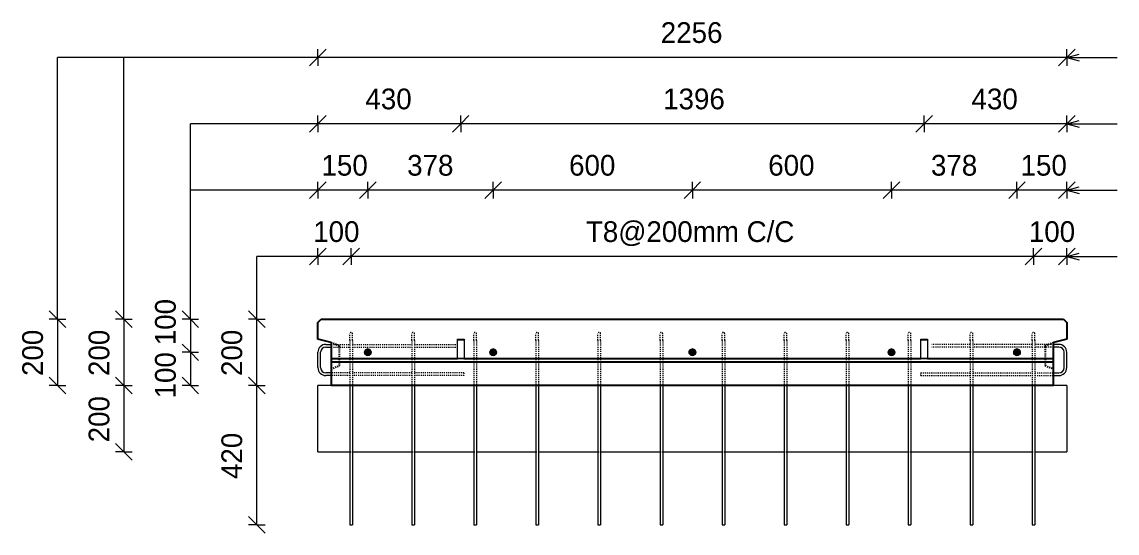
# Model space of a CAD drawing. Header units: millimetres. Extents: x 11769 to 26725, y -2451 to 18539.
# Drawn here: x 15929 to 19228, y 12469 to 14010 of the extents above; entities that cross this region are included whole.
import ezdxf

# ---------------------------------------------------------------- set-up
doc = ezdxf.new("R2010")
doc.units = ezdxf.units.MM
doc.linetypes.add('Dash', pattern=[6.36, 3.18, -3.18])
for name, color, linetype, lineweight in [('A-ANNO-DIMS', 211, 'Continuous', 9), ('A-ANNO-DIMS-25', 211, 'Continuous', 9), ('A-DETL-MBND', 5, 'Continuous', 18), ('A-GENM', 13, 'Continuous', 18), ('A-WALL', 113, 'Continuous', 25), ('A-WALL-HDLN', 110, 'Dash', 25), ('G-ANNO-TEXT', 231, 'Continuous', 9), ('S-BEAM', 12, 'Continuous', 18), ('S-BEAM-HDLN', 1, 'Dash', 18), ('S-RBAR', 171, 'Continuous', 18)]:
    doc.layers.add(name, color=color, linetype=linetype, lineweight=lineweight)
doc.styles.add('Nirmala UI Semilight', font='NirmalaS.ttf', dxfattribs={"height": 62.5})
doc.dimstyles.new('Arrow_Filled_-_2_5_NI_UI', dxfattribs={"dimscale": 304.8, "dimtxt": 65.460247, "dimasz": 0.164042, "dimexe": 0.082021, "dimexo": 0.0625, "dimgap": 0.082021, "dimtad": 1, "dimdec": 4, "dimzin": 0, "dimdsep": 46, "dimtxsty": 'Nirmala UI Semilight', "dimblk1": 'OBLIQUE', "dimblk2": 'OBLIQUE', "dimsah": 1, "dimcen": 0.09, "dimazin": 0, "dimtfac": 1, "dimtdec": 4, "dimtix": 1, "dimtmove": 0, "dimatfit": 3, "dimfxl": 0.082021, "dimfxlon": 1, "dimtvp": 1, "dimtolj": 1, "dimtzin": 0, "dimarcsym": 2})
doc.dimstyles.new('Arrow_Filled_-_2_5_NI_UI_1', dxfattribs={"dimscale": 304.8, "dimtxt": 65.460247, "dimasz": 0.164042, "dimexe": 0.082021, "dimexo": 0.0625, "dimgap": 0.082021, "dimtad": 1, "dimdec": 4, "dimzin": 0, "dimdsep": 46, "dimtxsty": 'Nirmala UI Semilight', "dimblk1": 'OBLIQUE', "dimblk2": 'OBLIQUE', "dimsah": 1, "dimcen": 0.09, "dimazin": 0, "dimtfac": 1, "dimtdec": 4, "dimtix": 1, "dimtmove": 2, "dimatfit": 3, "dimfxl": 0.082021, "dimfxlon": 1, "dimtvp": 1, "dimtolj": 1, "dimtzin": 0, "dimarcsym": 2})

# ---------------------------------------------------------------- blocks, each defined once
blk = doc.blocks.new('RR spread anchor face based - RR-SA-10_0-300-1726847-Elevation Top Copy 1')
at = {"layer": 'A-GENM'}
for p, q in [((14154.6, 13051.3), (14154.6, 13053.8)), ((14154.6, 13053.8), (14174.6, 13053.8)), ((14154.6, 12996.3), (14154.6, 13051.3)), ((14154.6, 13051.3), (14174.6, 13051.3)), ((14174.6, 13053.8), (14174.6, 13051.3)), ((14174.6, 13051.3), (14174.6, 12996.3)), ((14154.6, 12993.8), (14154.6, 12996.3)), ((14154.6, 12996.3), (14174.6, 12996.3)), ((14174.6, 12993.8), (14154.6, 12993.8)), ((14174.6, 12996.3), (14174.6, 12993.8))]:
    blk.add_line(p, q, dxfattribs=at)
blk = doc.blocks.new('M_Rectangular Corbel - M_Rectangular Corbel-2189266-Elevation Top Copy 1')
at = {"layer": 'S-BEAM'}
for p, q in [((12338.6, 12713.8), (12338.6, 12913.8)), ((12378.6, 12913.8), (12338.6, 12913.8)), ((14594.6, 12913.8), (14554.6, 12913.8)), ((14594.6, 12913.8), (14594.6, 12713.8)), ((12338.6, 12713.8), (12434.6, 12713.8)), ((12442.6, 12713.8), (12621.5, 12713.8)), ((12629.5, 12713.8), (12808.4, 12713.8)), ((12816.4, 12713.8), (12995.3, 12713.8)), ((13003.3, 12713.8), (13182.2, 12713.8)), ((13190.2, 12713.8), (13369.1, 12713.8)), ((13377.1, 12713.8), (13556, 12713.8)), ((13564, 12713.8), (13742.9, 12713.8)), ((13750.9, 12713.8), (13929.8, 12713.8)), ((13937.8, 12713.8), (14116.7, 12713.8)), ((14124.7, 12713.8), (14303.7, 12713.8)), ((14311.7, 12713.8), (14490.6, 12713.8)), ((14498.6, 12713.8), (14594.6, 12713.8))]:
    blk.add_line(p, q, dxfattribs=at)
at = {"layer": 'S-BEAM-HDLN'}
for p, q in [((12434.6, 12713.8), (12442.5, 12713.8)), ((12621.5, 12713.8), (12629.4, 12713.8)), ((12808.4, 12713.8), (12816.3, 12713.8)), ((12995.3, 12713.8), (13003.2, 12713.8)), ((13182.3, 12713.8), (13190.2, 12713.8)), ((13369.2, 12713.8), (13377.1, 12713.8)), ((13556.1, 12713.8), (13564, 12713.8)), ((13743, 12713.8), (13750.9, 12713.8)), ((13929.9, 12713.8), (13937.8, 12713.8)), ((14116.8, 12713.8), (14124.7, 12713.8)), ((14303.7, 12713.8), (14311.6, 12713.8)), ((14490.6, 12713.8), (14498.5, 12713.8))]:
    blk.add_line(p, q, dxfattribs=at)
blk = doc.blocks.new('DIMBLOCK14-Elevation Top Copy 1')
at = {"layer": 'A-ANNO-DIMS-25'}
for p, q in [((18976.6, 13302.4), (18951.6, 13277.4)), ((18976.6, 13302.4), (19001.6, 13327.4)), ((18976.6, 13302.4), (18976.6, 13327.4)), ((19076.6, 13302.4), (18976.6, 13302.4)), ((18976.6, 13302.4), (18976.6, 13277.4)), ((19076.6, 13302.4), (19051.6, 13277.4)), ((19076.6, 13302.4), (19101.6, 13327.4)), ((19076.6, 13302.4), (19076.6, 13327.4)), ((19076.6, 13302.4), (19076.6, 13277.4))]:
    blk.add_line(p, q, dxfattribs=at)
at = {"layer": 'A-ANNO-DIMS-25', "color": 0, "insert": (18962.3, 13408.9), "char_height": 62.5, "width": 154.248, "attachment_point": 1, "line_spacing_factor": 1.142579, "style": 'Nirmala UI Semilight'}
blk.add_mtext('100', dxfattribs=at)
blk = doc.blocks.new('_Oblique')
at = {"color": 0, "linetype": 'ByBlock', "lineweight": -2}
blk.add_line((-0.5, -0.5), (0.5, 0.5), dxfattribs=at)
blk = doc.blocks.new('DIMBLOCK15-Elevation Top Copy 1')
at = {"layer": 'A-ANNO-DIMS-25'}
for p, q in [((16920.6, 13302.4), (16895.6, 13277.4)), ((16920.6, 13302.4), (16945.6, 13327.4)), ((16920.6, 13302.4), (16920.6, 13327.4)), ((18976.6, 13302.4), (16920.6, 13302.4)), ((16920.6, 13302.4), (16920.6, 13277.4)), ((18976.6, 13302.4), (18951.6, 13277.4)), ((18976.6, 13302.4), (19001.6, 13327.4)), ((18976.6, 13302.4), (18976.6, 13327.4)), ((18976.6, 13302.4), (18976.6, 13277.4))]:
    blk.add_line(p, q, dxfattribs=at)
at = {"layer": 'A-ANNO-DIMS-25', "color": 0, "insert": (17627.8, 13408.9), "char_height": 62.5, "width": 769.812, "attachment_point": 1, "line_spacing_factor": 1.142579, "style": 'Nirmala UI Semilight'}
blk.add_mtext('T8@200mm C/C', dxfattribs=at)
blk = doc.blocks.new('DIMBLOCK16-Elevation Top Copy 1')
at = {"layer": 'A-ANNO-DIMS-25'}
for p, q in [((16820.6, 13302.4), (16795.6, 13277.4)), ((16820.6, 13302.4), (16845.6, 13327.4)), ((16820.6, 13302.4), (16820.6, 13327.4)), ((16920.6, 13302.4), (16820.6, 13302.4)), ((16820.6, 13302.4), (16820.6, 13277.4)), ((16920.6, 13302.4), (16895.6, 13277.4)), ((16920.6, 13302.4), (16945.6, 13327.4)), ((16920.6, 13302.4), (16920.6, 13327.4)), ((16920.6, 13302.4), (16920.6, 13277.4))]:
    blk.add_line(p, q, dxfattribs=at)
at = {"layer": 'A-ANNO-DIMS-25', "color": 0, "insert": (16806.3, 13408.9), "char_height": 62.5, "width": 154.248, "attachment_point": 1, "line_spacing_factor": 1.142579, "style": 'Nirmala UI Semilight'}
blk.add_mtext('100', dxfattribs=at)
blk = doc.blocks.new('DIMBLOCK17-Elevation Top Copy 1')
at = {"layer": 'A-ANNO-DIMS-25'}
for p, q in [((18926.6, 13502.4), (18901.6, 13477.4)), ((18926.6, 13502.4), (18951.6, 13527.4)), ((18926.6, 13502.4), (18926.6, 13527.4)), ((19076.6, 13502.4), (18926.6, 13502.4)), ((18926.6, 13502.4), (18926.6, 13477.4)), ((19076.6, 13502.4), (19051.6, 13477.4)), ((19076.6, 13502.4), (19101.6, 13527.4)), ((19076.6, 13502.4), (19076.6, 13527.4)), ((19076.6, 13502.4), (19076.6, 13477.4))]:
    blk.add_line(p, q, dxfattribs=at)
at = {"layer": 'A-ANNO-DIMS-25', "color": 0, "insert": (18937.3, 13608.9), "char_height": 62.5, "width": 154.248, "attachment_point": 1, "line_spacing_factor": 1.142579, "style": 'Nirmala UI Semilight'}
blk.add_mtext('150', dxfattribs=at)
blk = doc.blocks.new('DIMBLOCK18-Elevation Top Copy 1')
at = {"layer": 'A-ANNO-DIMS-25'}
for p, q in [((18548.6, 13502.4), (18523.6, 13477.4)), ((18548.6, 13502.4), (18573.6, 13527.4)), ((18548.6, 13502.4), (18548.6, 13527.4)), ((18926.6, 13502.4), (18548.6, 13502.4)), ((18548.6, 13502.4), (18548.6, 13477.4)), ((18926.6, 13502.4), (18901.6, 13477.4)), ((18926.6, 13502.4), (18951.6, 13527.4)), ((18926.6, 13502.4), (18926.6, 13527.4)), ((18926.6, 13502.4), (18926.6, 13477.4))]:
    blk.add_line(p, q, dxfattribs=at)
at = {"layer": 'A-ANNO-DIMS-25', "color": 0, "insert": (18667.4, 13608.9), "char_height": 62.5, "width": 168.53, "attachment_point": 1, "line_spacing_factor": 1.142579, "style": 'Nirmala UI Semilight'}
blk.add_mtext('378', dxfattribs=at)
blk = doc.blocks.new('DIMBLOCK19-Elevation Top Copy 1')
at = {"layer": 'A-ANNO-DIMS-25'}
for p, q in [((17948.6, 13502.4), (17923.6, 13477.4)), ((17948.6, 13502.4), (17973.6, 13527.4)), ((17948.6, 13502.4), (17948.6, 13527.4)), ((18548.6, 13502.4), (17948.6, 13502.4)), ((17948.6, 13502.4), (17948.6, 13477.4)), ((18548.6, 13502.4), (18523.6, 13477.4)), ((18548.6, 13502.4), (18573.6, 13527.4)), ((18548.6, 13502.4), (18548.6, 13527.4)), ((18548.6, 13502.4), (18548.6, 13477.4))]:
    blk.add_line(p, q, dxfattribs=at)
at = {"layer": 'A-ANNO-DIMS-25', "color": 0, "insert": (18177.2, 13608.9), "char_height": 62.5, "width": 171.387, "attachment_point": 1, "line_spacing_factor": 1.142579, "style": 'Nirmala UI Semilight'}
blk.add_mtext('600', dxfattribs=at)
blk = doc.blocks.new('DIMBLOCK20-Elevation Top Copy 1')
at = {"layer": 'A-ANNO-DIMS-25'}
for p, q in [((17348.6, 13502.4), (17323.6, 13477.4)), ((17348.6, 13502.4), (17373.6, 13527.4)), ((17348.6, 13502.4), (17348.6, 13527.4)), ((17948.6, 13502.4), (17348.6, 13502.4)), ((17348.6, 13502.4), (17348.6, 13477.4)), ((17948.6, 13502.4), (17923.6, 13477.4)), ((17948.6, 13502.4), (17973.6, 13527.4)), ((17948.6, 13502.4), (17948.6, 13527.4)), ((17948.6, 13502.4), (17948.6, 13477.4))]:
    blk.add_line(p, q, dxfattribs=at)
at = {"layer": 'A-ANNO-DIMS-25', "color": 0, "insert": (17577.2, 13608.9), "char_height": 62.5, "width": 171.387, "attachment_point": 1, "line_spacing_factor": 1.142579, "style": 'Nirmala UI Semilight'}
blk.add_mtext('600', dxfattribs=at)
blk = doc.blocks.new('DIMBLOCK21-Elevation Top Copy 1')
at = {"layer": 'A-ANNO-DIMS-25'}
for p, q in [((16970.6, 13502.4), (16945.6, 13477.4)), ((16970.6, 13502.4), (16995.6, 13527.4)), ((16970.6, 13502.4), (16970.6, 13527.4)), ((17348.6, 13502.4), (16970.6, 13502.4)), ((16970.6, 13502.4), (16970.6, 13477.4)), ((17348.6, 13502.4), (17323.6, 13477.4)), ((17348.6, 13502.4), (17373.6, 13527.4)), ((17348.6, 13502.4), (17348.6, 13527.4)), ((17348.6, 13502.4), (17348.6, 13477.4))]:
    blk.add_line(p, q, dxfattribs=at)
at = {"layer": 'A-ANNO-DIMS-25', "color": 0, "insert": (17089.4, 13608.9), "char_height": 62.5, "width": 168.53, "attachment_point": 1, "line_spacing_factor": 1.142579, "style": 'Nirmala UI Semilight'}
blk.add_mtext('378', dxfattribs=at)
blk = doc.blocks.new('DIMBLOCK22-Elevation Top Copy 1')
at = {"layer": 'A-ANNO-DIMS-25'}
for p, q in [((16820.6, 13502.4), (16795.6, 13477.4)), ((16820.6, 13502.4), (16845.6, 13527.4)), ((16820.6, 13502.4), (16820.6, 13527.4)), ((16970.6, 13502.4), (16820.6, 13502.4)), ((16820.6, 13502.4), (16820.6, 13477.4)), ((16970.6, 13502.4), (16945.6, 13477.4)), ((16970.6, 13502.4), (16995.6, 13527.4)), ((16970.6, 13502.4), (16970.6, 13527.4)), ((16970.6, 13502.4), (16970.6, 13477.4))]:
    blk.add_line(p, q, dxfattribs=at)
at = {"layer": 'A-ANNO-DIMS-25', "color": 0, "insert": (16831.3, 13608.9), "char_height": 62.5, "width": 154.248, "attachment_point": 1, "line_spacing_factor": 1.142579, "style": 'Nirmala UI Semilight'}
blk.add_mtext('150', dxfattribs=at)
blk = doc.blocks.new('DIMBLOCK23-Elevation Top Copy 1')
at = {"layer": 'A-ANNO-DIMS-25'}
for p, q in [((18646.6, 13702.4), (18671.6, 13727.4)), ((18646.6, 13702.4), (18646.6, 13727.4)), ((19076.6, 13702.4), (19101.6, 13727.4)), ((19076.6, 13702.4), (19076.6, 13727.4)), ((18646.6, 13702.4), (18621.6, 13677.4)), ((19076.6, 13702.4), (18646.6, 13702.4)), ((18646.6, 13702.4), (18646.6, 13677.4)), ((19076.6, 13702.4), (19051.6, 13677.4)), ((19076.6, 13702.4), (19076.6, 13677.4))]:
    blk.add_line(p, q, dxfattribs=at)
at = {"layer": 'A-ANNO-DIMS-25', "color": 0, "insert": (18789.6, 13808.9), "char_height": 62.5, "width": 172.815, "attachment_point": 1, "line_spacing_factor": 1.142579, "style": 'Nirmala UI Semilight'}
blk.add_mtext('430', dxfattribs=at)
blk = doc.blocks.new('DIMBLOCK24-Elevation Top Copy 1')
at = {"layer": 'A-ANNO-DIMS-25'}
for p, q in [((17250.6, 13702.4), (17275.6, 13727.4)), ((17250.6, 13702.4), (17250.6, 13727.4)), ((18646.6, 13702.4), (18671.6, 13727.4)), ((18646.6, 13702.4), (18646.6, 13727.4)), ((17250.6, 13702.4), (17225.6, 13677.4)), ((18646.6, 13702.4), (17250.6, 13702.4)), ((17250.6, 13702.4), (17250.6, 13677.4)), ((18646.6, 13702.4), (18621.6, 13677.4)), ((18646.6, 13702.4), (18646.6, 13677.4))]:
    blk.add_line(p, q, dxfattribs=at)
at = {"layer": 'A-ANNO-DIMS-25', "color": 0, "insert": (17860.5, 13808.9), "char_height": 62.5, "width": 211.377, "attachment_point": 1, "line_spacing_factor": 1.142579, "style": 'Nirmala UI Semilight'}
blk.add_mtext('1396', dxfattribs=at)
blk = doc.blocks.new('DIMBLOCK25-Elevation Top Copy 1')
at = {"layer": 'A-ANNO-DIMS-25'}
for p, q in [((16820.6, 13702.4), (16845.6, 13727.4)), ((16820.6, 13702.4), (16820.6, 13727.4)), ((17250.6, 13702.4), (17275.6, 13727.4)), ((17250.6, 13702.4), (17250.6, 13727.4)), ((16820.6, 13702.4), (16795.6, 13677.4)), ((17250.6, 13702.4), (16820.6, 13702.4)), ((16820.6, 13702.4), (16820.6, 13677.4)), ((17250.6, 13702.4), (17225.6, 13677.4)), ((17250.6, 13702.4), (17250.6, 13677.4))]:
    blk.add_line(p, q, dxfattribs=at)
at = {"layer": 'A-ANNO-DIMS-25', "color": 0, "insert": (16963.6, 13808.9), "char_height": 62.5, "width": 172.815, "attachment_point": 1, "line_spacing_factor": 1.142579, "style": 'Nirmala UI Semilight'}
blk.add_mtext('430', dxfattribs=at)
blk = doc.blocks.new('DIMBLOCK26-Elevation Top Copy 1')
at = {"layer": 'A-ANNO-DIMS-25'}
for p, q in [((16820.6, 13902.4), (16845.6, 13927.4)), ((16820.6, 13902.4), (16820.6, 13927.4)), ((19076.6, 13902.4), (19101.6, 13927.4)), ((19076.6, 13902.4), (19076.6, 13927.4)), ((16820.6, 13902.4), (16795.6, 13877.4)), ((19076.6, 13902.4), (16820.6, 13902.4)), ((16820.6, 13902.4), (16820.6, 13877.4)), ((19076.6, 13902.4), (19051.6, 13877.4)), ((19076.6, 13902.4), (19076.6, 13877.4))]:
    blk.add_line(p, q, dxfattribs=at)
at = {"layer": 'A-ANNO-DIMS-25', "color": 0, "insert": (17853.4, 14008.9), "char_height": 62.5, "width": 228.516, "attachment_point": 1, "line_spacing_factor": 1.142579, "style": 'Nirmala UI Semilight'}
blk.add_mtext('2256', dxfattribs=at)
blk = doc.blocks.new('DIMBLOCK27-Elevation Top Copy 1')
at = {"layer": 'A-ANNO-DIMS-25'}
for p, q in [((16636.2, 12913.8), (16611.2, 12938.8)), ((16636.2, 12913.8), (16611.2, 12913.8)), ((16636.2, 12493.8), (16636.2, 12913.8)), ((16636.2, 12913.8), (16661.2, 12888.8)), ((16636.2, 12913.8), (16661.2, 12913.8)), ((16636.2, 12493.8), (16611.2, 12518.8)), ((16636.2, 12493.8), (16611.2, 12493.8)), ((16636.2, 12493.8), (16661.2, 12468.8)), ((16636.2, 12493.8), (16661.2, 12493.8))]:
    blk.add_line(p, q, dxfattribs=at)
at = {"layer": 'A-ANNO-DIMS-25', "color": 0, "insert": (16529.7, 12631.8), "char_height": 62.5, "width": 172.815, "attachment_point": 1, "rotation": 90, "line_spacing_factor": 1.142579, "style": 'Nirmala UI Semilight'}
blk.add_mtext('420', dxfattribs=at)
blk = doc.blocks.new('DIMBLOCK28-Elevation Top Copy 1')
at = {"layer": 'A-ANNO-DIMS-25'}
for p, q in [((16636.2, 13113.8), (16611.2, 13138.8)), ((16636.2, 13113.8), (16611.2, 13113.8)), ((16636.2, 12913.8), (16636.2, 13113.8)), ((16636.2, 13113.8), (16661.2, 13088.8)), ((16636.2, 13113.8), (16661.2, 13113.8)), ((16636.2, 12913.8), (16611.2, 12938.8)), ((16636.2, 12913.8), (16611.2, 12913.8)), ((16636.2, 12913.8), (16661.2, 12888.8)), ((16636.2, 12913.8), (16661.2, 12913.8))]:
    blk.add_line(p, q, dxfattribs=at)
at = {"layer": 'A-ANNO-DIMS-25', "color": 0, "insert": (16529.7, 12942.4), "char_height": 62.5, "width": 171.387, "attachment_point": 1, "rotation": 90, "line_spacing_factor": 1.142579, "style": 'Nirmala UI Semilight'}
blk.add_mtext('200', dxfattribs=at)
blk = doc.blocks.new('DIMBLOCK29-Elevation Top Copy 1')
at = {"layer": 'A-ANNO-DIMS-25'}
for p, q in [((16436.2, 13113.8), (16411.2, 13138.8)), ((16436.2, 13113.8), (16411.2, 13113.8)), ((16436.2, 13113.8), (16436.2, 13013.8)), ((16436.2, 13113.8), (16461.2, 13088.8)), ((16436.2, 13113.8), (16461.2, 13113.8)), ((16436.2, 13013.8), (16411.2, 13038.8)), ((16436.2, 13013.8), (16411.2, 13013.8)), ((16436.2, 13013.8), (16461.2, 12988.8)), ((16436.2, 13013.8), (16461.2, 13013.8))]:
    blk.add_line(p, q, dxfattribs=at)
at = {"layer": 'A-ANNO-DIMS-25', "color": 0, "insert": (16329.7, 13035.2), "char_height": 62.5, "width": 154.248, "attachment_point": 1, "rotation": 90, "line_spacing_factor": 1.142579, "style": 'Nirmala UI Semilight'}
blk.add_mtext('100', dxfattribs=at)
blk = doc.blocks.new('DIMBLOCK30-Elevation Top Copy 1')
at = {"layer": 'A-ANNO-DIMS-25'}
for p, q in [((16436.2, 13013.8), (16411.2, 13038.8)), ((16436.2, 13013.8), (16411.2, 13013.8)), ((16436.2, 13013.8), (16436.2, 12913.8)), ((16436.2, 13013.8), (16461.2, 12988.8)), ((16436.2, 13013.8), (16461.2, 13013.8)), ((16436.2, 12913.8), (16411.2, 12938.8)), ((16436.2, 12913.8), (16411.2, 12913.8)), ((16436.2, 12913.8), (16461.2, 12888.8)), ((16436.2, 12913.8), (16461.2, 12913.8))]:
    blk.add_line(p, q, dxfattribs=at)
at = {"layer": 'A-ANNO-DIMS-25', "color": 0, "insert": (16329.7, 12874.8), "char_height": 62.5, "width": 154.248, "attachment_point": 1, "rotation": 90, "line_spacing_factor": 1.142579, "style": 'Nirmala UI Semilight'}
blk.add_mtext('100', dxfattribs=at)
blk = doc.blocks.new('DIMBLOCK31-Elevation Top Copy 1')
at = {"layer": 'A-ANNO-DIMS-25'}
for p, q in [((16236.2, 13113.8), (16211.2, 13138.8)), ((16236.2, 13113.8), (16211.2, 13113.8)), ((16236.2, 13113.8), (16236.2, 12913.8)), ((16236.2, 13113.8), (16261.2, 13088.8)), ((16236.2, 13113.8), (16261.2, 13113.8)), ((16236.2, 12913.8), (16211.2, 12938.8)), ((16236.2, 12913.8), (16211.2, 12913.8)), ((16236.2, 12913.8), (16261.2, 12888.8)), ((16236.2, 12913.8), (16261.2, 12913.8))]:
    blk.add_line(p, q, dxfattribs=at)
at = {"layer": 'A-ANNO-DIMS-25', "color": 0, "insert": (16129.7, 12942.4), "char_height": 62.5, "width": 171.387, "attachment_point": 1, "rotation": 90, "line_spacing_factor": 1.142579, "style": 'Nirmala UI Semilight'}
blk.add_mtext('200', dxfattribs=at)
blk = doc.blocks.new('DIMBLOCK32-Elevation Top Copy 1')
at = {"layer": 'A-ANNO-DIMS-25'}
for p, q in [((16236.2, 12913.8), (16211.2, 12938.8)), ((16236.2, 12913.8), (16211.2, 12913.8)), ((16236.2, 12913.8), (16236.2, 12713.8)), ((16236.2, 12913.8), (16261.2, 12888.8)), ((16236.2, 12913.8), (16261.2, 12913.8)), ((16236.2, 12713.8), (16211.2, 12738.8)), ((16236.2, 12713.8), (16211.2, 12713.8)), ((16236.2, 12713.8), (16261.2, 12688.8)), ((16236.2, 12713.8), (16261.2, 12713.8))]:
    blk.add_line(p, q, dxfattribs=at)
at = {"layer": 'A-ANNO-DIMS-25', "color": 0, "insert": (16129.7, 12742.4), "char_height": 62.5, "width": 171.387, "attachment_point": 1, "rotation": 90, "line_spacing_factor": 1.142579, "style": 'Nirmala UI Semilight'}
blk.add_mtext('200', dxfattribs=at)
blk = doc.blocks.new('DIMBLOCK33-Elevation Top Copy 1')
at = {"layer": 'A-ANNO-DIMS-25'}
for p, q in [((16036.2, 13113.8), (16011.2, 13138.8)), ((16036.2, 13113.8), (16011.2, 13113.8)), ((16036.2, 13113.8), (16036.2, 12913.8)), ((16036.2, 13113.8), (16061.2, 13088.8)), ((16036.2, 13113.8), (16061.2, 13113.8)), ((16036.2, 12913.8), (16011.2, 12938.8)), ((16036.2, 12913.8), (16011.2, 12913.8)), ((16036.2, 12913.8), (16061.2, 12888.8)), ((16036.2, 12913.8), (16061.2, 12913.8))]:
    blk.add_line(p, q, dxfattribs=at)
at = {"layer": 'A-ANNO-DIMS-25', "color": 0, "insert": (15929.7, 12942.4), "char_height": 62.5, "width": 171.387, "attachment_point": 1, "rotation": 90, "line_spacing_factor": 1.142579, "style": 'Nirmala UI Semilight'}
blk.add_mtext('200', dxfattribs=at)

msp = doc.modelspace()

# ---------------------------------------------------------------- hatches: boundary and pattern name
at = {"layer": 'S-RBAR'}
h = msp.add_hatch(color=256, dxfattribs=at)
edge = h.paths.add_edge_path()
edge.add_arc((16970.60211, 13013.80383), 10, 0, 360)
for points in [[(16970.60211, 13003.80383), (16977.67318, 13006.73276), (16980.60211, 13013.80383), (16977.67318, 13020.8749), (16970.60211, 13023.80383), (16963.53104, 13020.8749), (16960.60211, 13013.80383), (16963.53104, 13006.73276)], [(17348.60211, 13003.80383), (17355.67318, 13006.73276), (17358.60211, 13013.80383), (17355.67318, 13020.8749), (17348.60211, 13023.80383), (17341.53104, 13020.8749), (17338.60211, 13013.80383), (17341.53104, 13006.73276), (17344.61648, 13005.45473)], [(17948.60211, 13003.80383), (17955.67318, 13006.73276), (17958.60211, 13013.80383), (17955.67318, 13020.8749), (17948.60211, 13023.80383), (17941.53104, 13020.8749), (17938.60211, 13013.80383), (17941.53104, 13006.73276)], [(18548.60211, 13003.80383), (18555.67318, 13006.73276), (18558.60211, 13013.80383), (18555.67318, 13020.8749), (18548.60211, 13023.80383), (18541.53104, 13020.8749), (18538.60211, 13013.80383), (18541.53104, 13006.73276)], [(18926.60211, 13003.80383), (18933.67318, 13006.73276), (18936.60211, 13013.80383), (18933.67318, 13020.8749), (18926.60211, 13023.80383), (18919.53104, 13020.8749), (18916.60211, 13013.80383), (18919.53104, 13006.73276)]]:
    msp.add_hatch(color=256, dxfattribs=at).paths.add_polyline_path(points)
h = msp.add_hatch(color=256, dxfattribs=at)
edge = h.paths.add_edge_path()
edge.add_arc((17348.60211, 13013.80383), 10, 0, 360)
h = msp.add_hatch(color=256, dxfattribs=at)
edge = h.paths.add_edge_path()
edge.add_arc((17948.60211, 13013.80383), 10, 0, 360)
h = msp.add_hatch(color=256, dxfattribs=at)
edge = h.paths.add_edge_path()
edge.add_arc((18548.60211, 13013.80383), 10, 0, 360)
h = msp.add_hatch(color=256, dxfattribs=at)
edge = h.paths.add_edge_path()
edge.add_arc((18926.60211, 13013.80383), 10, 0, 360)

# ---------------------------------------------------------------- linework, layer by layer
at = {"layer": 'A-DETL-MBND'}
for p, q in [((16036.2106, 13113.80383), (16036.2106, 13902.39752)), ((16820.60211, 13902.39752), (16036.2106, 13902.39752)), ((16236.2106, 13113.80383), (16236.2106, 13902.39752)), ((16436.2106, 13113.80383), (16436.2106, 13702.39752)), ((16820.60211, 13702.39752), (16436.2106, 13702.39752)), ((16820.60211, 13502.39752), (16436.2106, 13502.39752)), ((16636.2106, 13113.80383), (16636.2106, 13302.39752)), ((16820.60211, 13302.39752), (16636.2106, 13302.39752)), ((16916.60211, 12493.80383), (16917.40211, 12493.80383))]:
    msp.add_line(p, q, dxfattribs=at)
at = {"layer": 'A-WALL'}
for p, q in [((16820.60211, 13103.80125), (16830.60469, 13113.80383)), ((16820.60211, 13053.80434), (16820.60211, 13103.80125)), ((16830.60469, 13113.80383), (19066.59953, 13113.80383)), ((19066.6588, 13113.80383), (19076.60211, 13103.86052)), ((19076.60211, 13103.86052), (19076.60211, 13053.80383)), ((16860.60415, 13043.80383), (16820.60211, 13053.80434)), ((16860.60415, 13043.80383), (16860.60415, 12913.80383)), ((19076.60211, 13053.80383), (19036.60211, 13043.80383)), ((19036.60211, 12913.80383), (19036.60211, 13043.80383)), ((17240.60211, 12993.76725), (16860.60415, 12993.76725)), ((19036.60211, 12983.76725), (16860.60415, 12983.76725)), ((18636.60211, 12993.76725), (17260.60211, 12993.76725)), ((19036.60211, 12993.76725), (18656.60211, 12993.76725)), ((19036.60211, 12913.80383), (16860.60415, 12913.80383))]:
    msp.add_line(p, q, dxfattribs=at)
at = {"layer": 'A-WALL-HDLN'}
for p, q in [((16860.65376, 13043.78317), (16875.47808, 13037.85344)), ((16875.72613, 13037.75422), (16885.60211, 13033.80383)), ((16885.60211, 13029.85344), (16885.60211, 13033.80383)), ((19011.60211, 13033.80383), (19021.47808, 13037.75422)), ((19011.60211, 13033.80383), (19011.60211, 13029.85344)), ((19021.72613, 13037.85344), (19036.60211, 13043.80383)), ((16885.60211, 12993.81686), (16885.60211, 13029.75422)), ((19011.60211, 13029.75422), (19011.60211, 12993.81686)), ((16860.65376, 12963.82449), (16885.60211, 12973.80383)), ((16885.60211, 12983.81686), (16885.60211, 12993.71764)), ((16885.60211, 12973.80383), (16885.60211, 12983.71764)), ((19011.60211, 12993.71764), (19011.60211, 12983.81686)), ((19011.60211, 12983.71764), (19011.60211, 12973.80383)), ((19011.60211, 12973.80383), (19036.5525, 12963.82367))]:
    msp.add_line(p, q, dxfattribs=at)
at = {"layer": 'G-ANNO-TEXT', "color": 10}
for p, q in [((19076.61026, 13902.39248), (19114.11026, 13912.44057)), ((19076.61026, 13902.39248), (19114.11026, 13892.34438)), ((19076.61026, 13902.39248), (19228.18253, 13902.39248)), ((19076.61026, 13702.39248), (19114.11026, 13712.44057)), ((19076.61026, 13702.39248), (19114.11026, 13692.34438)), ((19076.61026, 13702.39248), (19228.18253, 13702.39248)), ((19076.61026, 13502.39248), (19114.11026, 13512.44057)), ((19076.61026, 13502.39248), (19114.11026, 13492.34438)), ((19076.61026, 13502.39248), (19228.18253, 13502.39248)), ((19076.61026, 13302.39248), (19114.11026, 13312.44057)), ((19076.61026, 13302.39248), (19114.11026, 13292.34438)), ((19076.61026, 13302.39248), (19228.18253, 13302.39248))]:
    msp.add_line(p, q, dxfattribs=at)
at = {"layer": 'S-RBAR', "linetype": 'Dash'}
for p, q in [((16916.60211, 13049.80383), (16916.60211, 13069.80383)), ((16924.60211, 13049.80383), (16924.60211, 13069.80383)), ((17103.5112, 13049.80383), (17103.5112, 13069.80383)), ((17111.5112, 13049.80383), (17111.5112, 13069.80383)), ((17290.42029, 13049.80383), (17290.42029, 13069.80383)), ((17298.42029, 13049.80383), (17298.42029, 13069.80383)), ((17477.32938, 13049.80383), (17477.32938, 13069.80383)), ((17485.32938, 13049.80383), (17485.32938, 13069.80383)), ((17664.23847, 13049.80383), (17664.23847, 13069.80383)), ((17672.23847, 13049.80383), (17672.23847, 13069.80383)), ((17851.14756, 13049.80383), (17851.14756, 13069.80383)), ((17859.14756, 13049.80383), (17859.14756, 13069.80383)), ((18038.05665, 13049.80383), (18038.05665, 13069.80383)), ((18046.05665, 13049.80383), (18046.05665, 13069.80383)), ((18224.96574, 13049.80383), (18224.96574, 13069.80383)), ((18232.96574, 13049.80383), (18232.96574, 13069.80383)), ((18411.87483, 13049.80383), (18411.87483, 13069.80383)), ((18419.87483, 13049.80383), (18419.87483, 13069.80383)), ((18598.78393, 13049.80383), (18598.78393, 13069.80383)), ((18606.78393, 13049.80383), (18606.78393, 13069.80383)), ((18785.69302, 13049.80383), (18785.69302, 13069.80383)), ((18793.69302, 13049.80383), (18793.69302, 13069.80383)), ((18972.60211, 13049.80383), (18972.60211, 13069.80383)), ((18980.60211, 13049.80383), (18980.60211, 13069.80383)), ((16860.65376, 13037.80383), (16916.60211, 13037.80383)), ((16916.60211, 13049.80383), (16916.60211, 12993.81686)), ((16924.60211, 13049.80383), (16924.60211, 12993.81686)), ((16924.60211, 13037.80383), (17103.5112, 13037.80383)), ((17103.5112, 13049.80383), (17103.5112, 12993.81686)), ((17111.5112, 13049.80383), (17111.5112, 12993.81686)), ((17111.5112, 13037.80383), (17240.60211, 13037.80383)), ((17290.42029, 13049.80383), (17290.42029, 12993.81686)), ((17298.42029, 13049.80383), (17298.42029, 12993.81686)), ((17477.32938, 13049.80383), (17477.32938, 12993.81686)), ((17485.32938, 13049.80383), (17485.32938, 12993.81686)), ((17664.23847, 13049.80383), (17664.23847, 12993.81686)), ((17672.23847, 13049.80383), (17672.23847, 12993.81686)), ((17851.14756, 13049.80383), (17851.14756, 12993.81686)), ((17859.14756, 13049.80383), (17859.14756, 12993.81686)), ((18038.05665, 13049.80383), (18038.05665, 12993.81686)), ((18046.05665, 13049.80383), (18046.05665, 12993.81686)), ((18224.96574, 13049.80383), (18224.96574, 12993.81686)), ((18232.96574, 13049.80383), (18232.96574, 12993.81686)), ((18411.87483, 13049.80383), (18411.87483, 12993.81686)), ((18419.87483, 13049.80383), (18419.87483, 12993.81686)), ((18598.78393, 13049.80383), (18598.78393, 12993.81686)), ((18606.78393, 13049.80383), (18606.78393, 12993.81686)), ((18785.69302, 13037.80383), (18670.43895, 13037.80383)), ((18785.69302, 13049.80383), (18785.69302, 12993.81686)), ((18793.69302, 13049.80383), (18793.69302, 12993.81686)), ((18972.60211, 13037.80383), (18793.69302, 13037.80383)), ((18972.60211, 13049.80383), (18972.60211, 12993.81686)), ((18980.60211, 13049.80383), (18980.60211, 12993.81686)), ((19036.5525, 13037.80383), (18980.60211, 13037.80383)), ((16860.65376, 13029.80383), (16916.60211, 13029.80383)), ((16924.60211, 13029.80383), (17103.5112, 13029.80383)), ((17111.5112, 13029.80383), (17240.60211, 13029.80383)), ((18785.69302, 13029.80383), (18670.43895, 13029.80383)), ((18972.60211, 13029.80383), (18793.69302, 13029.80383)), ((19036.5525, 13029.80383), (18980.60211, 13029.80383)), ((16916.60211, 12993.71764), (16916.60211, 12983.81686)), ((16916.60211, 12983.71764), (16916.60211, 12913.85344)), ((16924.60211, 12993.71764), (16924.60211, 12983.81686)), ((16924.60211, 12983.71764), (16924.60211, 12913.85344)), ((17103.5112, 12993.71764), (17103.5112, 12983.81686)), ((17103.5112, 12983.71764), (17103.5112, 12913.85344)), ((17111.5112, 12993.71764), (17111.5112, 12983.81686)), ((17111.5112, 12983.71764), (17111.5112, 12913.85344)), ((17290.42029, 12993.71764), (17290.42029, 12983.81686)), ((17290.42029, 12983.71764), (17290.42029, 12913.85344)), ((17298.42029, 12993.71764), (17298.42029, 12983.81686)), ((17298.42029, 12983.71764), (17298.42029, 12913.85344)), ((17477.32938, 12993.71764), (17477.32938, 12983.81686)), ((17477.32938, 12983.71764), (17477.32938, 12913.85344)), ((17485.32938, 12993.71764), (17485.32938, 12983.81686)), ((17485.32938, 12983.71764), (17485.32938, 12913.85344)), ((17664.23847, 12993.71764), (17664.23847, 12983.81686)), ((17664.23847, 12983.71764), (17664.23847, 12913.85344)), ((17672.23847, 12993.71764), (17672.23847, 12983.81686)), ((17672.23847, 12983.71764), (17672.23847, 12913.85344)), ((17851.14756, 12993.71764), (17851.14756, 12983.81686)), ((17851.14756, 12983.71764), (17851.14756, 12913.85344)), ((17859.14756, 12993.71764), (17859.14756, 12983.81686)), ((17859.14756, 12983.71764), (17859.14756, 12913.85344)), ((18038.05665, 12993.71764), (18038.05665, 12983.81686)), ((18038.05665, 12983.71764), (18038.05665, 12913.85344)), ((18046.05665, 12993.71764), (18046.05665, 12983.81686)), ((18046.05665, 12983.71764), (18046.05665, 12913.85344)), ((18224.96574, 12993.71764), (18224.96574, 12983.81686)), ((18224.96574, 12983.71764), (18224.96574, 12913.85344)), ((18232.96574, 12993.71764), (18232.96574, 12983.81686)), ((18232.96574, 12983.71764), (18232.96574, 12913.85344)), ((18411.87483, 12993.71764), (18411.87483, 12983.81686)), ((18411.87483, 12983.71764), (18411.87483, 12913.85344)), ((18419.87483, 12993.71764), (18419.87483, 12983.81686)), ((18419.87483, 12983.71764), (18419.87483, 12913.85344)), ((18598.78393, 12993.71764), (18598.78393, 12983.81686)), ((18598.78393, 12983.71764), (18598.78393, 12913.85344)), ((18606.78393, 12993.71764), (18606.78393, 12983.81686)), ((18606.78393, 12983.71764), (18606.78393, 12913.85344)), ((18785.69302, 12993.71764), (18785.69302, 12983.81686)), ((18785.69302, 12983.71764), (18785.69302, 12913.85344)), ((18793.69302, 12993.71764), (18793.69302, 12983.81686)), ((18793.69302, 12983.71764), (18793.69302, 12913.85344)), ((18972.60211, 12993.71764), (18972.60211, 12983.81686)), ((18972.60211, 12983.71764), (18972.60211, 12913.85344)), ((18980.60211, 12993.71764), (18980.60211, 12983.81686)), ((18980.60211, 12983.71764), (18980.60211, 12913.85344)), ((16916.60211, 12951.67529), (16860.65376, 12951.67529)), ((16916.60211, 12943.67529), (16860.65376, 12943.67529)), ((17103.5112, 12951.67529), (16924.60211, 12951.67529)), ((17103.5112, 12943.67529), (16924.60211, 12943.67529)), ((17260.60415, 12951.67529), (17111.5112, 12951.67529)), ((17260.60415, 12943.67529), (17111.5112, 12943.67529)), ((17260.60415, 12951.67529), (17260.60415, 12943.67529)), ((18636.60211, 12951.67529), (18785.69302, 12951.67529)), ((18636.60211, 12943.67529), (18636.60211, 12951.67529)), ((18636.60211, 12943.67529), (18785.69302, 12943.67529)), ((18793.69302, 12951.67529), (18972.60211, 12951.67529)), ((18793.69302, 12943.67529), (18972.60211, 12943.67529)), ((18980.60211, 12951.67529), (19036.5525, 12951.67529)), ((18980.60211, 12943.67529), (19036.5525, 12943.67529))]:
    msp.add_line(p, q, dxfattribs=at)
at = {"layer": 'S-RBAR'}
for p, q in [((16844.60211, 13037.80383), (16860.60415, 13037.80383)), ((19052.60211, 13037.80383), (19036.60211, 13037.80383)), ((16820.60211, 12967.67529), (16820.60211, 13013.80383)), ((16828.60211, 12967.67529), (16828.60211, 13013.80383)), ((16844.60211, 13029.80383), (16860.60415, 13029.80383)), ((16963.53104, 13020.8749), (16960.60211, 13013.80383)), ((16960.60211, 13013.80383), (16963.53104, 13006.73276)), ((16970.60211, 13023.80383), (16963.53104, 13020.8749)), ((16963.53104, 13006.73276), (16970.60211, 13003.80383)), ((16977.67318, 13020.8749), (16970.60211, 13023.80383)), ((16970.60211, 13003.80383), (16977.67318, 13006.73276)), ((16980.60211, 13013.80383), (16977.67318, 13020.8749)), ((16977.67318, 13006.73276), (16980.60211, 13013.80383)), ((17341.53104, 13020.8749), (17338.60211, 13013.80383)), ((17338.60211, 13013.80383), (17341.53104, 13006.73276)), ((17348.60211, 13023.80383), (17341.53104, 13020.8749)), ((17341.53104, 13006.73276), (17344.61648, 13005.45473)), ((17344.61648, 13005.45473), (17348.60211, 13003.80383)), ((17355.67318, 13020.8749), (17348.60211, 13023.80383)), ((17348.60211, 13003.80383), (17355.67318, 13006.73276)), ((17358.60211, 13013.80383), (17355.67318, 13020.8749)), ((17355.67318, 13006.73276), (17358.60211, 13013.80383)), ((17941.53104, 13020.8749), (17938.60211, 13013.80383)), ((17938.60211, 13013.80383), (17941.53104, 13006.73276)), ((17948.60211, 13023.80383), (17941.53104, 13020.8749)), ((17941.53104, 13006.73276), (17948.60211, 13003.80383)), ((17955.67318, 13020.8749), (17948.60211, 13023.80383)), ((17948.60211, 13003.80383), (17955.67318, 13006.73276)), ((17958.60211, 13013.80383), (17955.67318, 13020.8749)), ((17955.67318, 13006.73276), (17958.60211, 13013.80383)), ((18541.53104, 13020.8749), (18538.60211, 13013.80383)), ((18538.60211, 13013.80383), (18541.53104, 13006.73276)), ((18548.60211, 13023.80383), (18541.53104, 13020.8749)), ((18541.53104, 13006.73276), (18548.60211, 13003.80383)), ((18555.67318, 13020.8749), (18548.60211, 13023.80383)), ((18548.60211, 13003.80383), (18555.67318, 13006.73276)), ((18558.60211, 13013.80383), (18555.67318, 13020.8749)), ((18555.67318, 13006.73276), (18558.60211, 13013.80383)), ((18919.53104, 13020.8749), (18916.60211, 13013.80383)), ((18916.60211, 13013.80383), (18919.53104, 13006.73276)), ((18926.60211, 13023.80383), (18919.53104, 13020.8749)), ((18919.53104, 13006.73276), (18926.60211, 13003.80383)), ((18933.67318, 13020.8749), (18926.60211, 13023.80383)), ((18926.60211, 13003.80383), (18933.67318, 13006.73276)), ((18936.60211, 13013.80383), (18933.67318, 13020.8749)), ((18933.67318, 13006.73276), (18936.60211, 13013.80383)), ((19052.60211, 13029.80383), (19036.60211, 13029.80383)), ((19068.60211, 12967.67529), (19068.60211, 13013.80383)), ((19076.60211, 12967.67529), (19076.60211, 13013.80383)), ((16860.60415, 12951.67529), (16844.60211, 12951.67529)), ((16860.60415, 12943.67529), (16844.60211, 12943.67529)), ((19036.60211, 12951.67529), (19052.60211, 12951.67529)), ((19036.60211, 12943.67529), (19052.60211, 12943.67529)), ((16916.60211, 12913.80383), (16916.60211, 12493.80383)), ((16924.60211, 12913.80383), (16924.60211, 12493.80383)), ((17103.5112, 12913.80383), (17103.5112, 12493.80383)), ((17111.5112, 12913.80383), (17111.5112, 12493.80383)), ((17290.42029, 12913.80383), (17290.42029, 12493.80383)), ((17298.42029, 12913.80383), (17298.42029, 12493.80383)), ((17477.32938, 12913.80383), (17477.32938, 12493.80383)), ((17485.32938, 12913.80383), (17485.32938, 12493.80383)), ((17664.23847, 12913.80383), (17664.23847, 12493.80383)), ((17672.23847, 12913.80383), (17672.23847, 12493.80383)), ((17851.14756, 12913.80383), (17851.14756, 12493.80383)), ((17859.14756, 12913.80383), (17859.14756, 12493.80383)), ((18038.05665, 12913.80383), (18038.05665, 12493.80383)), ((18046.05665, 12913.80383), (18046.05665, 12493.80383)), ((18224.96574, 12913.80383), (18224.96574, 12493.80383)), ((18232.96574, 12913.80383), (18232.96574, 12493.80383)), ((18411.87483, 12913.80383), (18411.87483, 12493.80383)), ((18419.87483, 12913.80383), (18419.87483, 12493.80383)), ((18598.78393, 12913.80383), (18598.78393, 12493.80383)), ((18606.78393, 12913.80383), (18606.78393, 12493.80383)), ((18785.69302, 12913.80383), (18785.69302, 12493.80383)), ((18793.69302, 12913.80383), (18793.69302, 12493.80383)), ((18972.60211, 12913.80383), (18972.60211, 12493.80383)), ((18980.60211, 12913.80383), (18980.60211, 12493.80383)), ((16916.60211, 12493.80383), (16924.60211, 12493.80383)), ((17103.5112, 12493.80383), (17111.5112, 12493.80383)), ((17290.42029, 12493.80383), (17298.42029, 12493.80383)), ((17477.32938, 12493.80383), (17485.32938, 12493.80383)), ((17664.23847, 12493.80383), (17672.23847, 12493.80383)), ((17851.14756, 12493.80383), (17859.14756, 12493.80383)), ((18038.05665, 12493.80383), (18046.05665, 12493.80383)), ((18224.96574, 12493.80383), (18232.96574, 12493.80383)), ((18411.87483, 12493.80383), (18419.87483, 12493.80383)), ((18598.78393, 12493.80383), (18606.78393, 12493.80383)), ((18785.69302, 12493.80383), (18793.69302, 12493.80383)), ((18972.60211, 12493.80383), (18980.60211, 12493.80383))]:
    msp.add_line(p, q, dxfattribs=at)
for centre in [(16970.60211, 13013.80383), (17348.60211, 13013.80383), (17948.60211, 13013.80383), (18548.60211, 13013.80383), (18926.60211, 13013.80383)]:
    msp.add_circle(centre, 10, dxfattribs=at)
at = {"layer": 'S-RBAR', "linetype": 'Dash'}
for centre in [(16920.60211, 13069.80383), (17107.5112, 13069.80383), (17294.42029, 13069.80383), (17481.32938, 13069.80383), (17668.23847, 13069.80383), (17855.14756, 13069.80383), (18042.05665, 13069.80383), (18228.96574, 13069.80383), (18415.87483, 13069.80383), (18602.78393, 13069.80383), (18789.69302, 13069.80383), (18976.60211, 13069.80383)]:
    msp.add_arc(centre, 4, 0, 180, dxfattribs=at)
at = {"layer": 'S-RBAR'}
for centre, radius, start, end in [((16844.60211, 13013.80383), 24, 90, 180), ((19052.60211, 13013.80383), 24, 0, 90), ((16844.60211, 13013.80383), 16, 90, 180), ((19052.60211, 13013.80383), 16, 0, 90), ((16844.60211, 12967.67529), 24, 180, 270), ((16844.60211, 12967.67529), 16, 180, 270), ((19052.60211, 12967.67529), 16, 270, 0), ((19052.60211, 12967.67529), 24, 270, 360)]:
    msp.add_arc(centre, radius, start, end, dxfattribs=at)

# ---------------------------------------------------------------- block references
at = {"layer": 'A-GENM'}
for p in [(3086.0367, 0), (4482.0367, 0)]:
    msp.add_blockref('RR spread anchor face based - RR-SA-10_0-300-1726847-Elevation Top Copy 1', p, dxfattribs=at)
at = {"layer": 'S-BEAM-HDLN'}
msp.add_blockref('M_Rectangular Corbel - M_Rectangular Corbel-2189266-Elevation Top Copy 1', (4482.0367, 0), dxfattribs=at)

# ---------------------------------------------------------------- dimensions: what is measured, and where the dimension line sits
at = {"layer": 'A-ANNO-DIMS'}
for base, p1, p2, override, picture, middle in [((16820.60211, 13902.39752), (19076.60211, 13877.39752), (16820.60211, 13877.39752), {"dimpost": '<>', "dimfxl": 2256}, 'DIMBLOCK26-Elevation Top Copy 1', (17948.60211, 13959.71533)), ((16820.60211, 13702.39752), (17250.60211, 13677.39752), (16820.60211, 13677.39752), {"dimpost": '<>', "dimfxl": 430}, 'DIMBLOCK25-Elevation Top Copy 1', (17035.60211, 13759.71533)), ((17250.60211, 13702.39752), (18646.60211, 13677.39752), (17250.60211, 13677.39752), {"dimpost": '<>', "dimfxl": 1396}, 'DIMBLOCK24-Elevation Top Copy 1', (17948.60211, 13759.88967)), ((18646.60211, 13702.39752), (19076.60211, 13677.39752), (18646.60211, 13677.39752), {"dimpost": '<>', "dimfxl": 430}, 'DIMBLOCK23-Elevation Top Copy 1', (18861.60211, 13759.71533)), ((16820.60211, 13502.39752), (16970.60211, 13477.39752), (16820.60211, 13477.39752), {"dimpost": '<>', "dimfxl": 150}, 'DIMBLOCK22-Elevation Top Copy 1', (16895.60211, 13559.86788)), ((16970.60211, 13502.39752), (17348.60211, 13477.39752), (16970.60211, 13477.39752), {"dimpost": '<>', "dimfxl": 378}, 'DIMBLOCK21-Elevation Top Copy 1', (17159.60211, 13559.71533)), ((17348.60211, 13502.39752), (17948.60211, 13477.39752), (17348.60211, 13477.39752), {"dimpost": '<>', "dimfxl": 600}, 'DIMBLOCK20-Elevation Top Copy 1', (17648.60211, 13559.71533)), ((17948.60211, 13502.39752), (18548.60211, 13477.39752), (17948.60211, 13477.39752), {"dimpost": '<>', "dimfxl": 600}, 'DIMBLOCK19-Elevation Top Copy 1', (18248.60211, 13559.71533)), ((18548.60211, 13502.39752), (18926.60211, 13477.39752), (18548.60211, 13477.39752), {"dimpost": '<>', "dimfxl": 378}, 'DIMBLOCK18-Elevation Top Copy 1', (18737.60211, 13559.71533)), ((18926.60211, 13502.39752), (19076.60211, 13477.39752), (18926.60211, 13477.39752), {"dimpost": '<>', "dimfxl": 150}, 'DIMBLOCK17-Elevation Top Copy 1', (19001.60211, 13559.86788)), ((16820.60211, 13302.39752), (16920.60211, 13277.39752), (16820.60211, 13277.39752), {"dimpost": '<>', "dimfxl": 100}, 'DIMBLOCK16-Elevation Top Copy 1', (16870.60211, 13359.86788)), ((18976.60211, 13302.39752), (19076.60211, 13277.39752), (18976.60211, 13277.39752), {"dimpost": '<>', "dimfxl": 100}, 'DIMBLOCK14-Elevation Top Copy 1', (19026.60211, 13359.86788))]:
    dim = msp.add_linear_dim(base=base, p1=p1, p2=p2, dimstyle='Arrow_Filled_-_2_5_NI_UI', override=override, dxfattribs=at)
    dim.commit()
    dim.dimension.update_dxf_attribs({"geometry": picture, "text_midpoint": middle})
dim = msp.add_linear_dim(base=(16920.60211, 13302.39752), p1=(18976.60211, 13277.39752), p2=(16920.60211, 13277.39752), text='T8@200mm C/C', dimstyle='Arrow_Filled_-_2_5_NI_UI', override={"dimpost": '<>', "dimfxl": 2056}, dxfattribs=at)
dim.commit()
dim.dimension.update_dxf_attribs({"geometry": 'DIMBLOCK15-Elevation Top Copy 1', "text_midpoint": (17948.60211, 13364.35707)})
for base, p1, p2, picture, middle in [((16436.2106, 13013.80383), (16461.2106, 13113.80383), (16461.2106, 13013.80383), 'DIMBLOCK29-Elevation Top Copy 1', (16371.33429, 13112.32299)), ((16436.2106, 12913.80383), (16461.2106, 13013.80383), (16461.2106, 12913.80383), 'DIMBLOCK30-Elevation Top Copy 1', (16371.33429, 12951.95263))]:
    dim = msp.add_linear_dim(base=base, p1=p1, p2=p2, angle=90, dimstyle='Arrow_Filled_-_2_5_NI_UI_1', override={"dimpost": '<>', "dimfxl": 100}, dxfattribs=at)
    dim.commit()
    dim.dimension.update_dxf_attribs({"geometry": picture, "text_midpoint": middle, "dimtype": 160, "text_rotation": 90})
for base, p1, p2, override, picture, middle in [((16036.2106, 12913.80383), (16061.2106, 13113.80383), (16061.2106, 12913.80383), {"dimpost": '<>', "dimfxl": 200}, 'DIMBLOCK33-Elevation Top Copy 1', (15978.91458, 13013.80383)), ((16236.2106, 12913.80383), (16261.2106, 13113.80383), (16261.2106, 12913.80383), {"dimpost": '<>', "dimfxl": 200}, 'DIMBLOCK31-Elevation Top Copy 1', (16178.91458, 13013.80383)), ((16636.2106, 13113.80383), (16661.2106, 12913.80383), (16661.2106, 13113.80383), {"dimpost": '<>', "dimfxl": 200}, 'DIMBLOCK28-Elevation Top Copy 1', (16578.91458, 13013.80383)), ((16236.2106, 12713.80383), (16261.2106, 12913.80383), (16261.2106, 12713.80383), {"dimpost": '<>', "dimfxl": 200}, 'DIMBLOCK32-Elevation Top Copy 1', (16178.91458, 12813.80383)), ((16636.2106, 12913.80383), (16661.2106, 12493.80383), (16661.2106, 12913.80383), {"dimpost": '<>', "dimfxl": 420}, 'DIMBLOCK27-Elevation Top Copy 1', (16578.91458, 12703.80383))]:
    dim = msp.add_linear_dim(base=base, p1=p1, p2=p2, angle=90, dimstyle='Arrow_Filled_-_2_5_NI_UI', override=override, dxfattribs=at)
    dim.commit()
    dim.dimension.update_dxf_attribs({"geometry": picture, "text_midpoint": middle})

doc.saveas('drawing.dxf')
